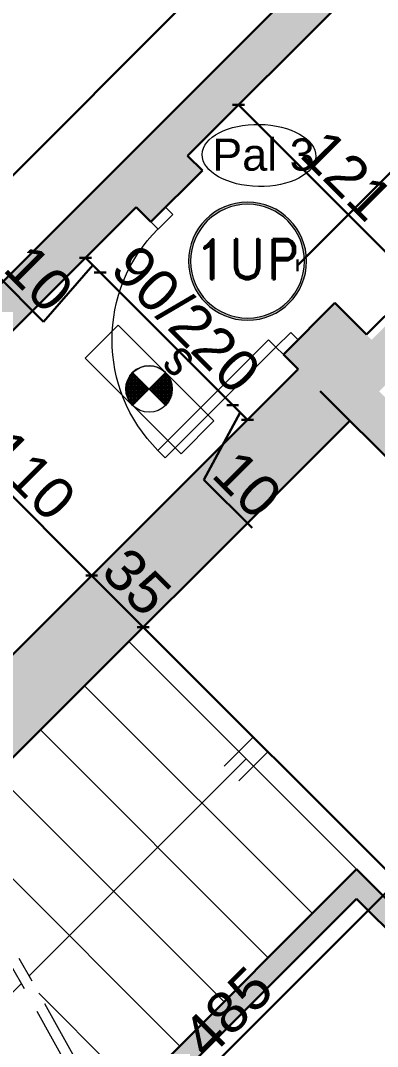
# Model space of a CAD drawing. Header units: millimetres. Extents: x 2804 to 3317, y 6834 to 7064.
# Drawn here: x 2892.992 to 2894.706, y 6931.982 to 6936.909 of the extents above; entities that cross this region are included whole.
import ezdxf

# ---------------------------------------------------------------- set-up
doc = ezdxf.new("R2010")
doc.units = ezdxf.units.MM
doc.header["$PDMODE"] = 1
for name, pattern in [('ACAD_ISO03W100', [30, 12, -18]), ('HIDDEN', [0.375, 0.25, -0.125]), ('PHANTOM2', [1.25, 0.625, -0.125, 0.125, -0.125, 0.125, -0.125])]:
    doc.linetypes.add(name, pattern=pattern)
for name, color, linetype, lineweight in [('cotation', 3, 'Continuous', 30), ('menuise', 50, 'Continuous', 18), ('SECURITE', 2, 'Continuous', 0), ('texte', 3, 'Continuous', 9), ('zin fin', 6, 'Continuous', 9), ('Zin inter', 80, 'ACAD_ISO03W100', 5), ('zin menuiserie', 150, 'Continuous', 5), ('Zin mur', 30, 'Continuous', 30)]:
    doc.layers.add(name, color=color, linetype=linetype, lineweight=lineweight)
doc.layers.add('zin hatch mur', color=8, linetype='Continuous')
doc.styles.add('ARIAL', font='arial.ttf')
doc.styles.add('PA3', font='arial.ttf', dxfattribs={"height": 3})
doc.styles.add('PsikTxtStyle', font='arial.ttf')
doc.styles.add('ROMAND', font='ROMAND.shx')
doc.dimstyles.new('cotation 100', dxfattribs={"dimtxt": 0.2, "dimasz": 0.04, "dimexe": 0, "dimexo": 0, "dimgap": 0.03, "dimtad": 1, "dimdec": 0, "dimlfac": 100, "dimdsep": 46, "dimtxsty": 'ARIAL', "dimblk": 'OBLIQUE', "dimcen": 0.09, "dimse1": 1, "dimse2": 1, "dimclrd": 256, "dimclre": 256, "dimclrt": 256, "dimadec": 3, "dimazin": 2, "dimtfac": 1, "dimtdec": 0, "dimtofl": 0, "dimtmove": 1, "dimatfit": 3, "dimfxl": 0, "dimtolj": 1, "dimtzin": 0, "dimlwd": -1, "dimlwe": -1, "dimarcsym": 0})

# ---------------------------------------------------------------- blocks, each defined once
blk = doc.blocks.new('_Oblique')
at = {"color": 0, "linetype": 'ByBlock', "lineweight": -2}
blk.add_line((-0.5, -0.5), (0.5, 0.5), dxfattribs=at)
blk = doc.blocks.new('*D274')
at = {"layer": 'cotation', "transparency": 16777216}
blk.add_line((2893.3333, 6934.2436), (2892.5555, 6935.0215), dxfattribs=at)
at = {"layer": 'Defpoints', "color": 0, "transparency": 16777216}
for p in [(2892.5555, 6935.0215), (2892.2472, 6934.7131), (2893.025, 6933.9353)]:
    blk.add_point(p, dxfattribs=at)
at = {"layer": 'cotation', "transparency": 16777216, "xscale": 0.04, "yscale": 0.04, "zscale": 0.04}
for p, rotation in [((2892.5555, 6935.0215), 134.999999999924), ((2893.3333, 6934.2436), 314.999999999924)]:
    blk.add_blockref('_Oblique', p, dxfattribs=dict(at, rotation=rotation))
at = {"layer": 'cotation', "transparency": 16777216, "insert": (2893.0378, 6934.726), "char_height": 0.2, "attachment_point": 5, "rotation": 315, "style": 'ARIAL'}
blk.add_mtext('\\A1;110', dxfattribs=at)
blk = doc.blocks.new('*D283')
at = {"layer": 'cotation', "transparency": 16777216}
blk.add_line((2895.7925, 6933.7674), (2892.3653, 6930.3402), dxfattribs=at)
at = {"layer": 'Defpoints', "color": 0, "transparency": 16777216}
for p in [(2895.8782, 6933.6817), (2892.3653, 6930.3402), (2892.6653, 6930.0401)]:
    blk.add_point(p, dxfattribs=at)
at = {"layer": 'cotation', "transparency": 16777216, "xscale": 0.04, "yscale": 0.04, "zscale": 0.04}
for p, rotation in [((2895.7925, 6933.7674), 45.0000000036825), ((2892.3653, 6930.3402), 225.0000000036825)]:
    blk.add_blockref('_Oblique', p, dxfattribs=dict(at, rotation=rotation))
at = {"layer": 'cotation', "transparency": 16777216, "insert": (2893.9854, 6932.1472), "char_height": 0.2, "attachment_point": 5, "rotation": 45, "style": 'ARIAL'}
blk.add_mtext('\\A1;485', dxfattribs=at)
blk = doc.blocks.new('*D273')
at = {"layer": 'cotation', "transparency": 16777216}
blk.add_line((2896.6214, 6930.9556), (2893.5808, 6933.9962), dxfattribs=at)
at = {"layer": 'Defpoints', "color": 0, "transparency": 16777216}
for p in [(2894.5723, 6934.9876), (2893.5808, 6933.9962), (2897.6128, 6931.9471)]:
    blk.add_point(p, dxfattribs=at)
at = {"layer": 'cotation', "transparency": 16777216, "xscale": 0.04, "yscale": 0.04, "zscale": 0.04}
for p, rotation in [((2893.5808, 6933.9962), 134.9999999999229), ((2896.6214, 6930.9556), 314.9999999999229)]:
    blk.add_blockref('_Oblique', p, dxfattribs=dict(at, rotation=rotation))
at = {"layer": 'cotation', "transparency": 16777216, "insert": (2895.1946, 6932.5693), "char_height": 0.2, "attachment_point": 5, "rotation": 315, "style": 'ARIAL'}
blk.add_mtext('\\A1;430', dxfattribs=at)
blk = doc.blocks.new('*D284')
at = {"layer": 'cotation', "transparency": 16777216}
blk.add_line((2895.0386, 6935.5041), (2896.3364, 6934.2062), dxfattribs=at)
at = {"layer": 'Defpoints', "color": 0, "transparency": 16777216}
for p in [(2894.6886, 6935.1541), (2896.3364, 6934.2062), (2895.9865, 6933.8562)]:
    blk.add_point(p, dxfattribs=at)
at = {"layer": 'cotation', "transparency": 16777216, "xscale": 0.04, "yscale": 0.04, "zscale": 0.04}
for p, rotation in [((2895.0386, 6935.5041), 135.0000000000502), ((2896.3364, 6934.2062), 315.0000000000501)]:
    blk.add_blockref('_Oblique', p, dxfattribs=dict(at, rotation=rotation))
at = {"layer": 'cotation', "transparency": 16777216, "insert": (2895.7809, 6934.9485), "char_height": 0.2, "attachment_point": 5, "rotation": 315, "style": 'ARIAL'}
blk.add_mtext('\\A1;184', dxfattribs=at)
blk = doc.blocks.new('P90')
at = {"ltscale": 0.005}
for p, q in [((-50, 751.6), (-100, 751.6)), ((-100, 751.6), (-100, 0)), ((-50, 0), (-50, 751.6)), ((-900, -100), (-900, 0)), ((-900, 0), (-850, 0)), ((-850, 0), (-850, -100)), ((-100, 0), (-50, 0)), ((-50, 0), (0, 0)), ((-50, -100), (-50, 0)), ((0, 0), (0, -100)), ((-850, -100), (-900, -100)), ((0, -100), (-50, -100))]:
    blk.add_line(p, q, dxfattribs=at)
blk.add_arc((-100, 0), 751.6, 90, 180, dxfattribs=at)
blk = doc.blocks.new('*D296')
at = {"layer": 'cotation', "transparency": 16777216}
blk.add_line((2894.897, 6935.645), (2894.0385, 6936.5041), dxfattribs=at)
at = {"layer": 'Defpoints', "color": 0, "transparency": 16777216}
for p in [(2894.0385, 6936.5041), (2893.547, 6936.0129), (2894.4054, 6935.1538)]:
    blk.add_point(p, dxfattribs=at)
at = {"layer": 'cotation', "transparency": 16777216, "xscale": 0.04, "yscale": 0.04, "zscale": 0.04}
for p, rotation in [((2894.0385, 6936.5041), 134.9784019828165), ((2894.897, 6935.645), 314.9784019828166)]:
    blk.add_blockref('_Oblique', p, dxfattribs=dict(at, rotation=rotation))
at = {"layer": 'cotation', "transparency": 16777216, "insert": (2894.56, 6936.1667), "char_height": 0.2, "attachment_point": 5, "rotation": 314.9784, "style": 'ARIAL'}
blk.add_mtext('\\A1;121', dxfattribs=at)
blk = doc.blocks.new('*X298')
at = {"color": 0, "linetype": 'Continuous'}
for p, q in [((2123.93, 1390.31), (2124, 1390.38)), ((2133.9, 1380.42), (2123.94, 1390.38)), ((2123.98, 1389.47), (2124.89, 1390.38)), ((2132.98, 1380.46), (2123.98, 1389.46)), ((2124.08, 1388.69), (2125.77, 1390.38)), ((2131.95, 1380.61), (2124.13, 1388.42)), ((2124.23, 1387.96), (2126.66, 1390.38)), ((2124.43, 1387.27), (2127.54, 1390.38)), ((2124.67, 1386.63), (2128.43, 1390.38)), ((2133.9, 1381.3), (2124.82, 1390.38)), ((2124.94, 1386.01), (2129.31, 1390.38)), ((2125.25, 1385.44), (2130.19, 1390.38)), ((2125.58, 1384.89), (2131.08, 1390.38)), ((2133.9, 1382.19), (2125.71, 1390.38)), ((2125.95, 1384.37), (2131.96, 1390.38)), ((2126.34, 1383.88), (2132.85, 1390.38)), ((2133.9, 1383.07), (2126.59, 1390.38)), ((2126.77, 1383.42), (2133.73, 1390.39)), ((2127.22, 1382.99), (2133.9, 1389.67)), ((2133.9, 1383.95), (2127.47, 1390.38)), ((2127.7, 1382.58), (2133.9, 1388.79)), ((2128.2, 1382.2), (2133.9, 1387.9)), ((2133.9, 1384.84), (2128.36, 1390.38)), ((2133.9, 1385.72), (2129.24, 1390.38)), ((2133.9, 1386.61), (2130.12, 1390.38)), ((2133.9, 1387.49), (2131.01, 1390.38)), ((2133.9, 1388.37), (2131.89, 1390.38)), ((2133.9, 1389.26), (2132.77, 1390.38)), ((2133.9, 1390.14), (2133.66, 1390.39)), ((2130.74, 1380.93), (2124.45, 1387.22)), ((2129.19, 1381.6), (2125.12, 1385.66)), ((2128.74, 1381.86), (2133.9, 1387.02)), ((2129.3, 1381.54), (2133.9, 1386.14)), ((2129.9, 1381.25), (2133.9, 1385.25)), ((2130.53, 1381), (2133.9, 1384.37)), ((2131.2, 1380.79), (2133.9, 1383.48)), ((2131.91, 1380.61), (2133.9, 1382.6)), ((2132.67, 1380.49), (2133.9, 1381.72)), ((2133.49, 1380.42), (2133.9, 1380.83))]:
    blk.add_line(p, q, dxfattribs=at)
blk = doc.blocks.new('ss rdc')
at = {"layer": 'SECURITE', "true_color": 0x939598}
h = blk.add_hatch(color=252, dxfattribs=at)
edge = h.paths.add_edge_path()
edge.add_arc((2651.6385, 6731.7674), 0.2835, -180, 0, ccw=False)
edge.add_arc((2651.6385, 6731.7674), 0.2835, 0, 180, ccw=False)
edge = h.paths.add_edge_path(flags=16)
edge.add_arc((2651.6385, 6731.7674), 0.2733, -180, 0, ccw=False)
edge.add_arc((2651.6385, 6731.7674), 0.2733, 0, 180, ccw=False)
at = {"layer": 'SECURITE', "color": 252, "true_color": 0x939598}
for p, q in [((2650.8591, 6731.3023, 1.3959), (2651.0173, 6731.4605, 1.3959)), ((2650.8591, 6731.3023, 1.3959), (2651.0173, 6731.4605, 1.3959)), ((2651.0173, 6731.4605, 1.3959), (2651.4772, 6731.0006, 1.3959)), ((2651.0173, 6731.4605, 1.3959), (2651.4772, 6731.0006, 1.3959)), ((2651.319, 6730.8424, 1.3959), (2650.8591, 6731.3023, 1.3959)), ((2651.319, 6730.8424, 1.3959), (2650.8591, 6731.3023, 1.3959)), ((2651.0869, 6731.075, 1.3959), (2651.2446, 6731.2327, 1.3959)), ((2651.0869, 6731.075, 1.3959), (2651.2446, 6731.2327, 1.3959)), ((2651.0869, 6731.075, 1.3959), (2651.2446, 6731.2327, 1.3959)), ((2651.0869, 6731.075, 1.3959), (2651.2446, 6731.2327, 1.3959)), ((2651.0869, 6731.075, 1.3959), (2651.2446, 6731.2327, 1.3959)), ((2651.0869, 6731.075, 1.3959), (2651.2446, 6731.2327, 1.3959)), ((2651.0869, 6731.075, 1.3959), (2651.2446, 6731.2327, 1.3959)), ((2651.0869, 6731.075, 1.3959), (2651.2446, 6731.2327, 1.3959)), ((2651.2446, 6731.075, 1.3959), (2651.0884, 6731.231, 1.3959)), ((2651.2446, 6731.075, 1.3959), (2651.0884, 6731.231, 1.3959)), ((2651.4772, 6731.0006, 1.3959), (2651.319, 6730.8424, 1.3959)), ((2651.4772, 6731.0006, 1.3959), (2651.319, 6730.8424, 1.3959))]:
    blk.add_line(p, q, dxfattribs=at)
blk.add_circle((2651.1657, 6731.1539, 1.3959), 0.1115, dxfattribs=at)
blk.add_circle((2651.1657, 6731.1539, 1.3959), 0.1115, dxfattribs=at)
for centre, radius, start, end in [((2651.6385, 6731.7674, 0), 0.2835, 0, 180), ((2651.6385, 6731.7674, 0), 0.2733, 0, 180), ((2651.6385, 6731.7674, 0), 0.2835, 180, 0), ((2651.6385, 6731.7674, 0), 0.2733, 180, 0), ((2651.1657, 6731.1539, 1.3959), 0.1115, 45, 135), ((2651.1657, 6731.1539, 1.3959), 0.1115, 45, 135), ((2651.1657, 6731.1539, 1.3959), 0.1115, 45, 135), ((2651.1657, 6731.1539, 1.3959), 0.1115, 45, 135), ((2651.1657, 6731.1539, 1.3959), 0.1115, 45, 135), ((2651.1657, 6731.1539, 1.3959), 0.1115, 45, 135), ((2651.1657, 6731.1539, 1.3959), 0.1115, 135, 225), ((2651.1657, 6731.1539, 1.3959), 0.1115, 135, 225), ((2651.1657, 6731.1539, 1.3959), 0.1115, 135, 225), ((2651.1657, 6731.1539, 1.3959), 0.1115, 135, 225), ((2651.1657, 6731.1539, 1.3959), 0.1115, 135, 225), ((2651.1657, 6731.1539, 1.3959), 0.1115, 135, 225)]:
    blk.add_arc(centre, radius, start, end, dxfattribs=at)
at = {"layer": 'SECURITE', "color": 252, "true_color": 0x939598, "extrusion": (0, 0, -1)}
for p, xscale, yscale, zscale, rotation in [((-2623.2921, 6725.2538, -1.3959), 0.01118662045994821, 0.01118662045994821, 0.01118662045994821, 134.9614910721125), ((-2623.2921, 6725.2538, -1.3959), 0.01118662045994821, 0.01118662045994821, 0.01118662045994821, 134.9614910721125), ((-2679.0433, 6725.2725, -1.3959), -0.01118662049062554, 0.01118662042579673, 0.01118662047361531, 225.0000000000001), ((-2679.0433, 6725.2725, -1.3959), -0.01118662049062554, 0.01118662042579673, 0.01118662047361531, 225.0000000000001)]:
    blk.add_blockref('*X298', p, dxfattribs=dict(at, xscale=xscale, yscale=yscale, zscale=zscale, rotation=rotation))
at = {"layer": 'SECURITE', "color": 252, "true_color": 0x939598, "xscale": 0.01118662049062553, "yscale": 0.01118662049062553, "zscale": 0.01118662049062553, "rotation": 134.9999999999999}
blk.add_blockref('*X298', (2679.0433, 6725.2725, 1.3959), dxfattribs=at)
blk.add_blockref('*X298', (2679.0433, 6725.2725, 1.3959), dxfattribs=at)
at = {"layer": 'SECURITE', "color": 252, "true_color": 0x939598, "style": 'ROMAND'}
blk.add_text('1UP', height=0.19125, dxfattribs=at).set_placement((2651.3826, 6731.6816, 0))
at = {"layer": 'SECURITE', "color": 252, "true_color": 0x939598, "style": 'PA3', "text_generation_flag": 6, "width": 0.85}
blk.add_text('s', height=0.176, rotation=315, dxfattribs=at).set_placement((2651.3897, 6731.2951, 1.3959))
blk = doc.blocks.new('*D578')
at = {"layer": 'cotation', "transparency": 16777216}
blk.add_line((2895.8781, 6939.0911), (2892.1048, 6935.3178), dxfattribs=at)
at = {"layer": 'Defpoints', "color": 0, "transparency": 16777216}
for p in [(2896.1102, 6938.859), (2892.1048, 6935.3178), (2892.3369, 6935.0857)]:
    blk.add_point(p, dxfattribs=at)
at = {"layer": 'cotation', "transparency": 16777216, "xscale": 0.04, "yscale": 0.04, "zscale": 0.04}
for p, rotation in [((2895.8781, 6939.0911), 44.9999999999056), ((2892.1048, 6935.3178), 224.9999999999056)]:
    blk.add_blockref('_Oblique', p, dxfattribs=dict(at, rotation=rotation))
at = {"layer": 'cotation', "transparency": 16777216, "insert": (2893.898, 6937.2979), "char_height": 0.2, "attachment_point": 5, "rotation": 45, "style": 'ARIAL'}
blk.add_mtext('\\A1;534', dxfattribs=at)
blk = doc.blocks.new('*D675')
at = {"layer": 'cotation', "transparency": 16777216}
for p, q in [((2894.0461, 6935.0272), (2893.8722, 6934.7042)), ((2894.0815, 6934.9918), (2894.0108, 6935.0625)), ((2893.8722, 6934.7042), (2894.1035, 6934.473))]:
    blk.add_line(p, q, dxfattribs=at)
at = {"layer": 'Defpoints', "color": 0, "transparency": 16777216}
for p in [(2894.2537, 6935.3055), (2894.3245, 6935.2348), (2894.0108, 6935.0625)]:
    blk.add_point(p, dxfattribs=at)
at = {"layer": 'cotation', "transparency": 16777216, "xscale": 0.04, "yscale": 0.04, "zscale": 0.04}
for p, rotation in [((2894.0108, 6935.0625), 135.0000000001843), ((2894.0815, 6934.9918), 315.0000000001843)]:
    blk.add_blockref('_Oblique', p, dxfattribs=dict(at, rotation=rotation))
at = {"layer": 'cotation', "transparency": 16777216, "insert": (2894.0813, 6934.682), "char_height": 0.2, "attachment_point": 5, "rotation": 315, "style": 'ARIAL'}
blk.add_mtext('\\A1;10', dxfattribs=at)
blk = doc.blocks.new('*D676')
at = {"layer": 'cotation', "transparency": 16777216}
blk.add_line((2894.0108, 6935.0625), (2893.3744, 6935.6989), dxfattribs=at)
at = {"layer": 'Defpoints', "color": 0, "transparency": 16777216}
for p in [(2893.6173, 6935.9419), (2893.3744, 6935.6989), (2894.2537, 6935.3055)]:
    blk.add_point(p, dxfattribs=at)
at = {"layer": 'cotation', "transparency": 16777216, "xscale": 0.04, "yscale": 0.04, "zscale": 0.04}
for p, rotation in [((2893.3744, 6935.6989), 135.0000000001842), ((2894.0108, 6935.0625), 315.0000000001842)]:
    blk.add_blockref('_Oblique', p, dxfattribs=dict(at, rotation=rotation))
at = {"layer": 'cotation', "transparency": 16777216, "insert": (2893.7869, 6935.4751), "char_height": 0.2, "attachment_point": 5, "rotation": 315, "style": 'ARIAL'}
blk.add_mtext('\\A1;90/220', dxfattribs=at)
blk = doc.blocks.new('*D677')
at = {"layer": 'cotation', "transparency": 16777216}
for p, q in [((2893.3744, 6935.6989), (2893.3037, 6935.7696)), ((2893.339, 6935.7343), (2893.1028, 6935.4623)), ((2893.1028, 6935.4623), (2892.8716, 6935.6935))]:
    blk.add_line(p, q, dxfattribs=at)
at = {"layer": 'Defpoints', "color": 0, "transparency": 16777216}
for p in [(2893.547, 6936.0129), (2893.6173, 6935.9419), (2893.3037, 6935.7696)]:
    blk.add_point(p, dxfattribs=at)
at = {"layer": 'cotation', "transparency": 16777216, "xscale": 0.04, "yscale": 0.04, "zscale": 0.04}
for p, rotation in [((2893.3037, 6935.7696), 135.0000000001842), ((2893.3744, 6935.6989), 315.0000000001842)]:
    blk.add_blockref('_Oblique', p, dxfattribs=dict(at, rotation=rotation))
at = {"layer": 'cotation', "transparency": 16777216, "insert": (2893.0806, 6935.6713), "char_height": 0.2, "attachment_point": 5, "rotation": 315, "style": 'ARIAL'}
blk.add_mtext('\\A1;10', dxfattribs=at)
blk = doc.blocks.new('*D878')
at = {"layer": 'cotation', "transparency": 16777216}
blk.add_line((2894.321, 6935.7332), (2895.8416, 6937.2538), dxfattribs=at)
at = {"layer": 'Defpoints', "color": 0, "transparency": 16777216}
for p in [(2895.8416, 6937.2538), (2896.1735, 6936.9219), (2894.6529, 6935.4013)]:
    blk.add_point(p, dxfattribs=at)
at = {"layer": 'cotation', "transparency": 16777216, "xscale": 0.04, "yscale": 0.04, "zscale": 0.04}
for p, rotation in [((2895.8416, 6937.2538), 45.00000000042837), ((2894.321, 6935.7332), 225.0000000004284)]:
    blk.add_blockref('_Oblique', p, dxfattribs=dict(at, rotation=rotation))
at = {"layer": 'cotation', "transparency": 16777216, "insert": (2894.9879, 6936.5869), "char_height": 0.2, "attachment_point": 5, "rotation": 45, "style": 'ARIAL'}
blk.add_mtext('\\A1;215', dxfattribs=at)
blk = doc.blocks.new('*D879')
at = {"layer": 'cotation', "transparency": 16777216}
for p, q in [((2894.897, 6935.645), (2895.0382, 6935.5036)), ((2894.9676, 6935.5743), (2895.1029, 6935.6471)), ((2895.1029, 6935.6471), (2895.3497, 6935.4))]:
    blk.add_line(p, q, dxfattribs=at)
at = {"layer": 'Defpoints', "color": 0, "transparency": 16777216}
for p in [(2895.0382, 6935.5036), (2894.9176, 6935.3831), (2894.4054, 6935.1538)]:
    blk.add_point(p, dxfattribs=at)
at = {"layer": 'cotation', "transparency": 16777216, "xscale": 0.04, "yscale": 0.04, "zscale": 0.04}
for p, rotation in [((2894.897, 6935.645), 134.9784019828166), ((2895.0382, 6935.5036), 314.9784019828166)]:
    blk.add_blockref('_Oblique', p, dxfattribs=dict(at, rotation=rotation))
at = {"layer": 'cotation', "transparency": 16777216, "insert": (2895.3198, 6935.6169), "char_height": 0.2, "attachment_point": 5, "rotation": 314.9784, "style": 'ARIAL'}
blk.add_mtext('\\A1;20', dxfattribs=at)
blk = doc.blocks.new('*D886')
at = {"layer": 'cotation', "transparency": 16777216}
blk.add_line((2893.5808, 6933.9962), (2893.3333, 6934.2436), dxfattribs=at)
at = {"layer": 'Defpoints', "color": 0, "transparency": 16777216}
for p in [(2894.5723, 6934.9876), (2893.4139, 6934.3242), (2893.3333, 6934.2436)]:
    blk.add_point(p, dxfattribs=at)
at = {"layer": 'cotation', "transparency": 16777216, "xscale": 0.04, "yscale": 0.04, "zscale": 0.04}
for p, rotation in [((2893.3333, 6934.2436), 134.9999999999229), ((2893.5808, 6933.9962), 314.9999999999229)]:
    blk.add_blockref('_Oblique', p, dxfattribs=dict(at, rotation=rotation))
at = {"layer": 'cotation', "transparency": 16777216, "insert": (2893.5505, 6934.2134), "char_height": 0.2, "attachment_point": 5, "rotation": 315, "style": 'ARIAL'}
blk.add_mtext('\\A1;35', dxfattribs=at)
blk = doc.blocks.new('pal3')
at = {"layer": 'menuise'}
blk.add_ellipse((2894.4891, 6938.2261), major_axis=(-0.2729, 0.0047), ratio=0.546469, start_param=-1.570796, end_param=4.712389, dxfattribs=at)
at = {"layer": 'menuise', "insert": (2894.2647, 6938.3073), "char_height": 0.1544, "width": 2.341262, "attachment_point": 1, "style": 'PsikTxtStyle'}
blk.add_mtext('Pal 3', dxfattribs=at)

msp = doc.modelspace()

# ---------------------------------------------------------------- hatches: boundary and pattern name
at = {"layer": 'zin hatch mur'}
h = msp.add_hatch(color=256, dxfattribs=at)
h.dxf.hatch_style = 1
h.paths.add_polyline_path([(2892.2472, 6934.7131), (2893.5466, 6936.0126), (2893.6173, 6935.9419), (2893.8648, 6936.1894), (2893.7941, 6936.2601), (2895.4031, 6937.8691), (2895.2617, 6938.0105), (2892.1058, 6934.8546)])
h = msp.add_hatch(color=256, dxfattribs=at)
h.dxf.hatch_style = 1
h.paths.add_polyline_path([(2899.5574, 6933.2552), (2900.4059, 6932.4067), (2900.6509, 6932.6517), (2900.5095, 6932.7931), (2900.4059, 6932.6895), (2899.6988, 6933.3966)])
h.paths.add_polyline_path([(2897.5598, 6932.4244), (2897.3477, 6932.2122), (2897.6128, 6931.9471), (2896.5522, 6930.8864), (2894.6054, 6932.8332), (2893.4137, 6931.6415), (2893.474, 6931.5604), (2894.6054, 6932.6918), (2896.4815, 6930.8157), (2894.924, 6929.2582), (2893.4472, 6929.2582), (2891.8834, 6930.822), (2891.8834, 6932.2988), (2894.5723, 6934.9876), (2894.4308, 6935.129), (2894.678, 6935.3762), (2894.5012, 6935.553), (2894.2537, 6935.3055), (2894.3245, 6935.2348), (2891.5334, 6932.4438), (2891.5334, 6930.6276), (2893.2528, 6928.9082), (2895.069, 6928.9082), (2896.313, 6930.1523), (2896.3837, 6930.0816), (2896.6312, 6930.3291), (2896.4545, 6930.5058), (2899.3806, 6933.432), (2899.5574, 6933.2552), (2899.6988, 6933.3966), (2899.522, 6933.5734), (2899.1154, 6933.98), (2898.9033, 6933.7679), (2898.974, 6933.6971), (2899.0447, 6933.7679), (2899.3099, 6933.5027), (2898.3906, 6932.5835), (2898.1255, 6932.8486), (2898.1962, 6932.9193), (2898.1255, 6932.99), (2897.9133, 6932.7779), (2897.9841, 6932.7072), (2898.0548, 6932.7779), (2898.3199, 6932.5127), (2897.825, 6932.0178), (2897.5598, 6932.2829), (2897.6305, 6932.3536)])
h.paths.add_polyline_path([(2896.4063, 6930.059), (2896.6538, 6930.3065), (2896.6312, 6930.3291), (2896.3837, 6930.0816)], flags=17)
h.paths.add_polyline_path([(2897.5023, 6929.458), (2897.255, 6929.2106), (2897.3609, 6929.1044), (2897.3609, 6928.9359), (2897.7109, 6928.9359), (2897.7109, 6929.2494)], flags=17)
at = {"layer": 'Zin mur'}
h = msp.add_hatch(color=8, dxfattribs=at)
h.dxf.hatch_style = 1
h.paths.add_polyline_path([(2895.9865, 6933.5734), (2897.7542, 6935.3412), (2897.4714, 6935.624), (2897.33, 6935.4826), (2897.4714, 6935.3412), (2895.9865, 6933.8562), (2894.7137, 6935.129), (2896.1986, 6936.614), (2896.34, 6936.4725), (2896.4815, 6936.614), (2896.1986, 6936.8968), (2894.4308, 6935.129)])
h = msp.add_hatch(color=8, dxfattribs=at)
h.dxf.hatch_style = 1
h.paths.add_polyline_path([(2895.9865, 6933.5734), (2897.7542, 6935.3412), (2897.4714, 6935.624), (2897.33, 6935.4826), (2897.4714, 6935.3412), (2895.9865, 6933.8562), (2894.7137, 6935.129), (2896.1986, 6936.614), (2896.34, 6936.4725), (2896.4815, 6936.614), (2896.1986, 6936.8968), (2894.4308, 6935.129)])

# ---------------------------------------------------------------- linework, layer by layer
at = {"layer": 'texte', "linetype": 'PHANTOM2', "lineweight": 9}
for p, q in [((2893.3769, 6931.6047), (2892.5913, 6933.0067)), ((2893.4137, 6931.6415), (2892.6281, 6933.0434))]:
    msp.add_line(p, q, dxfattribs=at)
at = {"layer": 'zin fin'}
for p, q in [((2893.5116, 6933.927), (2894.6054, 6932.8332)), ((2893.2995, 6933.7148), (2894.3932, 6932.6211)), ((2893.0873, 6933.5027), (2894.1811, 6932.4089)), ((2892.8752, 6933.2906), (2893.969, 6932.1968)), ((2892.6631, 6933.0784), (2893.7568, 6931.9847)), ((2893.0796, 6932.2377), (2893.5447, 6931.7725))]:
    msp.add_line(p, q, dxfattribs=at)
for points in [[(2894.1104, 6933.4696), (2893.969, 6933.3282)], [(2894.1811, 6933.3989), (2894.0397, 6933.2575)], [(2894.075, 6933.3635), (2893.0327, 6932.3212)]]:
    msp.add_lwpolyline(points, dxfattribs=at)
at = {"layer": 'Zin inter', "linetype": 'HIDDEN', "ltscale": 0.5}
msp.add_lwpolyline([(2892.996, 6932.2845), (2892.2719, 6931.5604), (2894.1856, 6929.6467), (2895.9887, 6931.4498), (2895.7754, 6931.3619), (2895.8381, 6931.2992)], dxfattribs=at)
at = {"layer": 'Zin mur'}
for p, q in [((2893.7941, 6936.2601), (2897.3693, 6939.8353)), ((2893.7941, 6936.2601), (2893.8648, 6936.1894)), ((2893.6173, 6935.9419), (2893.8648, 6936.1894)), ((2891.9997, 6934.4656), (2893.5466, 6936.0126)), ((2893.5466, 6936.0126), (2893.6173, 6935.9419)), ((2894.2537, 6935.3055), (2894.5012, 6935.553)), ((2894.5012, 6935.553), (2894.6529, 6935.4013)), ((2894.2537, 6935.3055), (2894.3245, 6935.2348)), ((2894.6054, 6932.8332), (2893.4137, 6931.6415)), ((2894.6054, 6932.8332), (2896.5522, 6930.8864)), ((2894.6054, 6932.6918), (2893.474, 6931.5604)), ((2894.6054, 6932.6918), (2896.4815, 6930.8157))]:
    msp.add_line(p, q, dxfattribs=at)
at = {"layer": 'Zin mur', "ltscale": 0.02}
for p, q in [((2896.1102, 6938.859), (2892.3369, 6935.0857)), ((2894.6529, 6935.4013), (2896.1735, 6936.9219)), ((2891.5334, 6932.4438), (2894.3245, 6935.2348)), ((2894.4308, 6935.129), (2896.3577, 6933.2022)), ((2891.8834, 6932.2988), (2894.5723, 6934.9876))]:
    msp.add_line(p, q, dxfattribs=at)

# ---------------------------------------------------------------- block references
at = {"layer": 'cotation'}
msp.add_blockref('pal3', (-0.3524, -1.9648), dxfattribs=at)
at = {"layer": 'SECURITE', "color": 214, "true_color": 0xa81592}
msp.add_blockref('ss rdc', (242.4434, 203.9859), dxfattribs=at)
at = {"layer": 'zin menuiserie', "color": 8, "xscale": -0.001, "yscale": 0.001, "zscale": 0.001, "rotation": 134.9999999999528}
msp.add_blockref('P90', (2894.2537, 6935.3055), dxfattribs=at)

# ---------------------------------------------------------------- dimensions: what is measured, and where the dimension line sits
at = {"layer": 'cotation'}
for base, p1, p2, angle, picture, middle in [((2892.1048, 6935.3178), (2896.1102, 6938.859), (2892.3369, 6935.0857), 225, '*D578', (2893.898, 6937.2979)), ((2895.0382, 6935.5036), (2894.4054, 6935.1538), (2894.9176, 6935.3831), 314.9784, '*D879', (2895.2175, 6935.7192)), ((2892.5555, 6935.0215), (2893.025, 6933.9353), (2892.2472, 6934.7131), 315, '*D274', (2893.0378, 6934.726)), ((2893.3333, 6934.2436), (2894.5723, 6934.9876), (2893.4139, 6934.3242), 315, '*D886', (2893.5505, 6934.2134)), ((2892.3653, 6930.3402), (2895.8782, 6933.6817), (2892.6653, 6930.0401), 45, '*D283', (2893.9854, 6932.1472))]:
    dim = msp.add_linear_dim(base=base, p1=p1, p2=p2, angle=angle, dimstyle='cotation 100', dxfattribs=at)
    dim.commit()
    dim.dimension.update_dxf_attribs({"geometry": picture, "text_midpoint": middle})
for p1, p2, distance, picture, middle in [((2894.6529, 6935.4013), (2896.1735, 6936.9219), 0.4694, '*D878', (2894.9879, 6936.5869)), ((2894.4054, 6935.1538), (2893.547, 6936.0129), -0.6949, '*D296', (2894.56, 6936.1667)), ((2894.6886, 6935.1541), (2895.9865, 6933.8562), 0.4949, '*D284', (2895.7809, 6934.9485)), ((2894.3245, 6935.2348), (2894.2537, 6935.3055), 0.3436, '*D675', (2893.9869, 6934.7764)), ((2897.6128, 6931.9471), (2894.5723, 6934.9876), 1.4021, '*D273', (2895.1946, 6932.5693))]:
    dim = msp.add_aligned_dim(p1=p1, p2=p2, distance=distance, dimstyle='cotation 100', dxfattribs=at)
    dim.commit()
    dim.dimension.update_dxf_attribs({"geometry": picture, "text_midpoint": middle})
dim = msp.add_linear_dim(base=(2893.3037, 6935.7696), p1=(2893.6173, 6935.9419), p2=(2893.547, 6936.0129), angle=315, dimstyle='cotation 100', dxfattribs=at)
dim.commit()
dim.dimension.update_dxf_attribs({"geometry": '*D677', "text_midpoint": (2893.0816, 6935.4835), "dimtype": 128})
dim = msp.add_linear_dim(base=(2893.3744, 6935.6989), p1=(2894.2537, 6935.3055), p2=(2893.6173, 6935.9419), angle=315, text='<>/220', dimstyle='cotation 100', dxfattribs=at)
dim.commit()
dim.dimension.update_dxf_attribs({"geometry": '*D676', "text_midpoint": (2893.7869, 6935.4751)})

doc.saveas('drawing.dxf')
